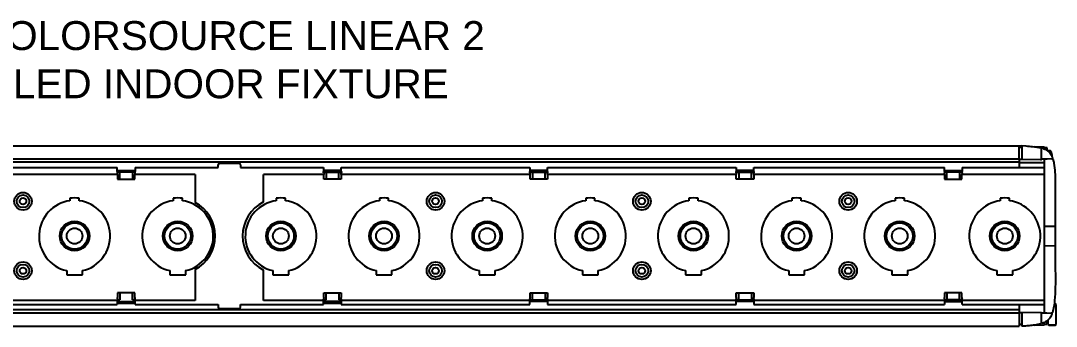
# Model space of a CAD drawing. Extents: x 5 to 346, y -5 to 215.
# Drawn here: x 46.46 to 71.06, y 206.79 to 214.05 of the extents above; entities that cross this region are included whole.
import ezdxf

# ---------------------------------------------------------------- set-up
doc = ezdxf.new("R2010")
doc.units = 0
doc.header["$LTSCALE"] = 0.5
doc.header["$MEASUREMENT"] = 0
doc.layers.get('0').update_dxf_attribs({"linetype": 'CONTINUOUS'})
doc.layers.add('RISER', color=7, linetype='CONTINUOUS')
doc.styles.add('ARIAL', font='arial.ttf')

# ---------------------------------------------------------------- blocks, each defined once
blk = doc.blocks.new('*U53')
at = {"layer": 'RISER'}
for p, q in [((-18.758, 2.144), (18.818, 2.144)), ((18.818, 2.147), (18.91, 2.141)), ((19.344, 2.113), (19.126, 2.116)), ((19.268, 2.092), (19.27, 2.091)), ((19.282, 1.864), (19.282, 2.08)), ((19.344, 2.073), (19.344, 2.113)), ((19.419, 2.098), (19.359, 2.098)), ((19.419, 2.028), (19.419, 2.098)), ((19.498, 2.021), (19.419, 2.021)), ((-18.758, 1.831), (18.758, 1.831)), ((-18.758, 1.759), (18.758, 1.759)), ((0.224, 1.725), (-0.239, 1.725)), ((18.758, 1.831), (18.758, 1.627)), ((18.818, 1.819), (18.758, 1.818)), ((18.758, 1.749), (19.358, 1.749)), ((19.267, 1.811), (18.806, 1.819)), ((19.277, 1.835), (19.277, 1.821)), ((19.358, -1.828), (19.358, 1.828)), ((-7.147, 1.627), (-2.668, 1.627)), ((-2.668, 1.534), (-2.668, 1.627)), ((-2.668, 1.559), (-2.247, 1.559)), ((-2.247, 1.519), (-2.668, 1.519)), ((-2.666, 1.494), (-2.667, 1.5)), ((-2.608, 1.348), (-2.608, 1.519)), ((-2.308, 1.519), (-2.308, 1.348)), ((-2.248, 1.5), (-2.249, 1.494)), ((-2.247, 1.627), (-2.247, 1.534)), ((-2.247, 1.627), (-0.27, 1.627)), ((-0.27, 1.627), (-0.27, 1.694)), ((0.255, 1.694), (0.255, 1.627)), ((0.255, 1.627), (2.232, 1.627)), ((2.232, 1.627), (2.232, 1.534)), ((2.653, 1.559), (2.232, 1.559)), ((2.232, 1.519), (2.653, 1.519)), ((2.233, 1.5), (2.234, 1.494)), ((2.293, 1.519), (2.293, 1.348)), ((2.593, 1.348), (2.593, 1.519)), ((2.651, 1.494), (2.652, 1.5)), ((2.653, 1.534), (2.653, 1.627)), ((2.653, 1.627), (7.132, 1.627)), ((7.132, 1.627), (7.132, 1.534)), ((7.553, 1.559), (7.132, 1.559)), ((7.132, 1.519), (7.553, 1.519)), ((7.133, 1.5), (7.134, 1.494)), ((7.193, 1.519), (7.193, 1.348)), ((7.493, 1.348), (7.493, 1.519)), ((7.551, 1.494), (7.552, 1.5)), ((7.553, 1.534), (7.553, 1.627)), ((7.553, 1.627), (12.032, 1.627)), ((12.032, 1.627), (12.032, 1.534)), ((12.453, 1.559), (12.032, 1.559)), ((12.032, 1.519), (12.453, 1.519)), ((12.033, 1.5), (12.034, 1.494)), ((12.093, 1.519), (12.093, 1.348)), ((12.393, 1.348), (12.393, 1.519)), ((12.451, 1.494), (12.452, 1.5)), ((12.453, 1.534), (12.453, 1.627)), ((12.453, 1.627), (16.977, 1.627)), ((16.977, 1.534), (16.977, 1.627)), ((16.977, 1.559), (17.399, 1.559)), ((17.399, 1.519), (16.977, 1.519)), ((16.979, 1.494), (16.979, 1.5)), ((17.038, 1.348), (17.038, 1.519)), ((17.338, 1.519), (17.338, 1.348)), ((17.398, 1.5), (17.397, 1.494)), ((17.399, 1.627), (19.358, 1.627)), ((17.399, 1.627), (17.399, 1.534)), ((-2.665, 1.46), (-7.15, 1.46)), ((-2.665, 1.46), (-2.665, 1.348)), ((-2.665, 1.348), (-2.25, 1.348)), ((-0.82, 1.46), (-2.25, 1.46)), ((-2.25, 1.348), (-2.25, 1.46)), ((-0.82, 1.46), (-0.82, 0.799)), ((0.805, 0.809), (0.805, 1.46)), ((2.235, 1.46), (0.805, 1.46)), ((2.235, 1.348), (2.235, 1.46)), ((2.65, 1.348), (2.235, 1.348)), ((2.65, 1.46), (2.65, 1.348)), ((7.135, 1.46), (2.65, 1.46)), ((7.135, 1.348), (7.135, 1.46)), ((7.55, 1.348), (7.135, 1.348)), ((7.55, 1.46), (7.55, 1.348)), ((12.035, 1.46), (7.55, 1.46)), ((12.035, 1.348), (12.035, 1.46)), ((12.45, 1.348), (12.035, 1.348)), ((16.98, 1.46), (12.45, 1.46)), ((12.45, 1.46), (12.45, 1.348)), ((16.98, 1.46), (16.98, 1.348)), ((16.98, 1.348), (17.396, 1.348)), ((19.358, 1.46), (17.396, 1.46)), ((17.396, 1.348), (17.396, 1.46)), ((-3.792, 0.897), (-3.792, 0.838)), ((-3.573, 0.838), (-3.573, 0.897)), ((-1.342, 0.897), (-1.342, 0.838)), ((-1.123, 0.838), (-1.123, 0.897)), ((1.108, 0.897), (1.108, 0.838)), ((1.327, 0.838), (1.327, 0.897)), ((3.558, 0.897), (3.558, 0.838)), ((3.777, 0.838), (3.777, 0.897)), ((6.008, 0.897), (6.008, 0.838)), ((6.227, 0.838), (6.227, 0.897)), ((8.458, 0.897), (8.458, 0.838)), ((8.677, 0.838), (8.677, 0.897)), ((10.908, 0.897), (10.908, 0.838)), ((11.127, 0.838), (11.127, 0.897)), ((13.358, 0.897), (13.358, 0.838)), ((13.577, 0.838), (13.577, 0.897)), ((15.808, 0.897), (15.808, 0.838)), ((16.027, 0.838), (16.027, 0.897)), ((18.304, 0.897), (18.304, 0.838)), ((18.523, 0.838), (18.523, 0.897)), ((19.358, 0.23), (19.59, 0.231)), ((19.61, 0.231), (19.61, -0.231)), ((19.358, -0.23), (19.591, -0.231)), ((-3.871, -0.824), (-3.871, -0.921)), ((-3.871, -0.921), (-3.494, -0.921)), ((-3.494, -0.921), (-3.494, -0.824)), ((-1.421, -0.824), (-1.421, -0.921)), ((-1.421, -0.921), (-1.044, -0.921)), ((-1.044, -0.921), (-1.044, -0.824)), ((-0.82, -0.799), (-0.82, -1.534)), ((0.805, -1.534), (0.805, -0.809)), ((1.029, -0.824), (1.029, -0.921)), ((1.029, -0.921), (1.406, -0.921)), ((1.406, -0.921), (1.406, -0.824)), ((3.479, -0.824), (3.479, -0.921)), ((3.479, -0.921), (3.856, -0.921)), ((3.856, -0.921), (3.856, -0.824)), ((5.929, -0.824), (5.929, -0.921)), ((5.929, -0.921), (6.306, -0.921)), ((6.306, -0.921), (6.306, -0.824)), ((8.379, -0.824), (8.379, -0.921)), ((8.379, -0.921), (8.756, -0.921)), ((8.756, -0.921), (8.756, -0.824)), ((10.829, -0.824), (10.829, -0.921)), ((10.829, -0.921), (11.206, -0.921)), ((11.206, -0.921), (11.206, -0.824)), ((13.279, -0.824), (13.279, -0.921)), ((13.279, -0.921), (13.656, -0.921)), ((13.656, -0.921), (13.656, -0.824)), ((15.729, -0.824), (15.729, -0.921)), ((15.729, -0.921), (16.106, -0.921)), ((16.106, -0.921), (16.106, -0.824)), ((18.225, -0.824), (18.225, -0.921)), ((18.225, -0.921), (18.601, -0.921)), ((18.601, -0.921), (18.601, -0.824)), ((-2.665, -1.348), (-2.665, -1.46)), ((-2.25, -1.348), (-2.665, -1.348)), ((-2.608, -1.348), (-2.608, -1.519)), ((-2.308, -1.519), (-2.308, -1.348)), ((-2.25, -1.46), (-2.25, -1.348)), ((2.235, -1.46), (2.235, -1.348)), ((2.235, -1.348), (2.65, -1.348)), ((2.293, -1.519), (2.293, -1.348)), ((2.593, -1.348), (2.593, -1.519)), ((2.65, -1.348), (2.65, -1.46)), ((7.135, -1.46), (7.135, -1.348)), ((7.135, -1.348), (7.55, -1.348)), ((7.193, -1.519), (7.193, -1.348)), ((7.493, -1.348), (7.493, -1.519)), ((7.55, -1.348), (7.55, -1.46)), ((12.035, -1.46), (12.035, -1.348)), ((12.035, -1.348), (12.45, -1.348)), ((12.093, -1.519), (12.093, -1.348)), ((12.393, -1.348), (12.393, -1.519)), ((12.45, -1.348), (12.45, -1.46)), ((16.98, -1.348), (16.98, -1.46)), ((17.396, -1.348), (16.98, -1.348)), ((17.038, -1.348), (17.038, -1.519)), ((17.338, -1.519), (17.338, -1.348)), ((17.396, -1.46), (17.396, -1.348)), ((-2.668, -1.534), (-7.147, -1.534)), ((-7.147, -1.627), (-2.668, -1.627)), ((-2.608, -1.519), (-2.668, -1.519)), ((-2.668, -1.534), (-2.668, -1.627)), ((-2.668, -1.559), (-2.247, -1.559)), ((-2.668, -1.6), (-2.247, -1.6)), ((-2.666, -1.494), (-2.667, -1.5)), ((-2.247, -1.519), (-2.308, -1.519)), ((-2.248, -1.5), (-2.249, -1.494)), ((-0.82, -1.534), (-2.247, -1.534)), ((-2.247, -1.627), (-2.247, -1.534)), ((-2.247, -1.627), (-0.27, -1.627)), ((-0.27, -1.627), (-0.27, -1.694)), ((0.255, -1.694), (0.255, -1.627)), ((0.255, -1.627), (2.232, -1.627)), ((2.232, -1.534), (0.805, -1.534)), ((2.232, -1.519), (2.293, -1.519)), ((2.232, -1.627), (2.232, -1.534)), ((2.653, -1.559), (2.232, -1.559)), ((2.232, -1.6), (2.653, -1.6)), ((2.233, -1.5), (2.234, -1.494)), ((2.593, -1.519), (2.653, -1.519)), ((2.651, -1.494), (2.652, -1.5)), ((2.653, -1.534), (2.653, -1.627)), ((7.132, -1.534), (2.653, -1.534)), ((2.653, -1.627), (7.132, -1.627)), ((7.132, -1.519), (7.553, -1.519)), ((7.132, -1.627), (7.132, -1.534)), ((7.553, -1.559), (7.132, -1.559)), ((7.133, -1.5), (7.134, -1.494)), ((7.551, -1.494), (7.552, -1.5)), ((7.553, -1.534), (7.553, -1.627)), ((12.032, -1.534), (7.553, -1.534)), ((7.553, -1.627), (12.032, -1.627)), ((12.032, -1.519), (12.453, -1.519)), ((12.032, -1.627), (12.032, -1.534)), ((12.453, -1.559), (12.032, -1.559)), ((12.033, -1.5), (12.034, -1.494)), ((12.451, -1.494), (12.452, -1.5)), ((16.977, -1.534), (12.453, -1.534)), ((12.453, -1.534), (12.453, -1.627)), ((12.453, -1.627), (16.977, -1.627)), ((17.399, -1.519), (16.977, -1.519)), ((16.977, -1.534), (16.977, -1.627)), ((16.977, -1.559), (17.399, -1.559)), ((16.979, -1.494), (16.979, -1.5)), ((17.398, -1.5), (17.397, -1.494)), ((17.399, -1.627), (17.399, -1.534)), ((19.358, -1.534), (17.399, -1.534)), ((17.399, -1.627), (19.358, -1.627)), ((18.758, -1.627), (18.758, -1.831)), ((19.588, -1.61), (19.62, -1.61)), ((19.636, -1.628), (19.62, -1.619)), ((19.636, -2.102), (19.636, -1.628)), ((18.758, -1.759), (-18.758, -1.759)), ((18.758, -1.831), (-18.758, -1.831)), ((-0.239, -1.725), (0.224, -1.725)), ((18.758, -1.818), (18.818, -1.819)), ((18.806, -1.819), (19.277, -1.81)), ((-18.758, -2.144), (18.758, -2.144)), ((18.818, -2.142), (18.818, -2.147)), ((18.871, -2.143), (18.818, -2.147)), ((19.12, -2.117), (19.344, -2.113)), ((19.359, -2.098), (19.359, -2.054)), ((19.359, -2.098), (19.419, -2.098)), ((19.419, -2.098), (19.419, -2.009)), ((19.43, -2.054), (19.441, -2.058)), ((19.441, -2.102), (19.441, -1.995)), ((19.441, -2.102), (19.456, -2.111)), ((19.456, -2.121), (19.62, -2.121)), ((19.62, -2.121), (19.456, -2.121)), ((19.62, -2.111), (19.636, -2.102))]:
    blk.add_line(p, q, dxfattribs=at)
at = {"layer": 'RISER', "flags": 128}
for points in [[(18.818, 2.101), (18.792, 2.1), (18.767, 2.1)], [(19.532, 1.831), (19.42, 1.829), (19.292, 1.827)], [(19.292, -1.827), (19.413, -1.829), (19.518, -1.831)], [(18.818, -2.1), (18.792, -2.1), (18.758, -2.099)]]:
    blk.add_lwpolyline(points, dxfattribs=at)
at = {"layer": 'RISER'}
for centre, radius in [((-4.908, 0.825), 0.209), ((4.892, 0.825), 0.209), ((9.792, 0.825), 0.209), ((14.692, 0.825), 0.209), ((-4.908, 0.825), 0.15), ((-4.908, 0.825), 0.078), ((4.892, 0.825), 0.15), ((4.892, 0.825), 0.078), ((9.792, 0.825), 0.15), ((9.792, 0.825), 0.078), ((14.692, 0.825), 0.15), ((14.692, 0.825), 0.078), ((-3.683, 0), 0.352), ((-3.683, 0), 0.311), ((-1.233, 0), 0.352), ((-1.233, 0), 0.311), ((1.217, 0), 0.352), ((1.217, 0), 0.311), ((3.667, 0), 0.352), ((3.667, 0), 0.311), ((6.117, 0), 0.352), ((6.117, 0), 0.311), ((8.567, 0), 0.352), ((8.567, 0), 0.311), ((11.017, 0), 0.352), ((11.017, 0), 0.311), ((13.467, 0), 0.352), ((13.467, 0), 0.311), ((15.917, 0), 0.352), ((15.917, 0), 0.311), ((18.413, 0), 0.352), ((18.413, 0), 0.311), ((-3.683, 0), 0.187), ((-1.233, 0), 0.187), ((1.217, 0), 0.187), ((3.667, 0), 0.187), ((6.117, 0), 0.187), ((8.567, 0), 0.187), ((11.017, 0), 0.187), ((13.467, 0), 0.187), ((15.917, 0), 0.187), ((18.413, 0), 0.187), ((-4.908, -0.825), 0.209), ((-4.908, -0.825), 0.15), ((4.892, -0.825), 0.209), ((4.892, -0.825), 0.15), ((9.792, -0.825), 0.209), ((9.792, -0.825), 0.15), ((14.692, -0.825), 0.209), ((14.692, -0.825), 0.15), ((-4.908, -0.825), 0.078), ((4.892, -0.825), 0.078), ((9.792, -0.825), 0.078), ((14.692, -0.825), 0.078)]:
    blk.add_circle(centre, radius, dxfattribs=at)
for centre, radius, start, end in [((19.344, 2.103), 0.01, 0, 89), ((19.498, 2.002), 0.0197, 21.1895, 90), ((19.145, 1.865), 0.398, 4.4297, 21.1895), ((-0.239, 1.694), 0.0313, 90, 180), ((0.224, 1.694), 0.0313, 0, 90), ((19.268, 1.821), 0.01, 269, 0), ((-3.683, 0), 0.845, 97.4403, 257.1307), ((-3.683, 0), 0.903, 83.0398, 96.9602), ((-3.683, 0), 0.845, 282.8694, 82.5597), ((-1.233, 0), 0.845, 97.4403, 257.1307), ((-1.233, 0), 0.903, 83.0398, 96.9602), ((-1.233, 0), 0.845, 282.8694, 82.5597), ((-1.248, 0), 0.907, 298.1414, 61.8586), ((1.214, 0), 0.907, 116.8307, 243.1693), ((1.217, 0), 0.845, 97.4403, 257.1307), ((1.217, 0), 0.903, 83.0398, 96.9602), ((1.217, 0), 0.845, 282.8694, 82.5597), ((3.667, 0), 0.845, 97.4403, 257.1307), ((3.667, 0), 0.903, 83.0398, 96.9602), ((3.667, 0), 0.845, 282.8694, 82.5597), ((6.117, 0), 0.845, 97.4403, 257.1307), ((6.117, 0), 0.903, 83.0398, 96.9602), ((6.117, 0), 0.845, 282.8694, 82.5597), ((8.567, 0), 0.845, 97.4403, 257.1307), ((8.567, 0), 0.903, 83.0398, 96.9602), ((8.567, 0), 0.845, 282.8694, 82.5597), ((11.017, 0), 0.845, 97.4403, 257.1307), ((11.017, 0), 0.903, 83.0398, 96.9602), ((11.017, 0), 0.845, 282.8694, 82.5597), ((13.467, 0), 0.845, 97.4403, 257.1307), ((13.467, 0), 0.903, 83.0398, 96.9602), ((13.467, 0), 0.845, 282.8694, 82.5597), ((15.917, 0), 0.845, 97.4403, 257.1307), ((15.917, 0), 0.903, 83.0398, 96.9602), ((15.917, 0), 0.845, 282.8694, 82.5597), ((18.413, 0), 0.845, 97.4403, 257.1307), ((18.413, 0), 0.903, 83.0398, 96.9602), ((18.413, 0), 0.845, 282.8694, 82.5597), ((-0.239, -1.694), 0.0313, 180, 270), ((0.224, -1.694), 0.0313, 270, 0), ((19.344, -2.103), 0.01, 271, 0), ((19.436, -2.038), 0.0173, 180, 250)]:
    blk.add_arc(centre, radius, start, end, dxfattribs=at)
for centre, start_param, end_param in [((-2.666, 1.534), 1.570796, 2.582993), ((-2.668, 1.46), 4.712389, 5.724586), ((-2.247, 1.46), 0.558599, 1.570796), ((-2.249, 1.534), 3.700192, 4.712389), ((16.98, 1.534), 1.570796, 2.582993), ((16.978, 1.46), 4.712389, 5.724586), ((17.398, 1.46), 0.558599, 1.570796), ((17.396, 1.534), 3.700192, 4.712389), ((-2.668, -1.46), 3.700192, 4.712389), ((-2.247, -1.46), 1.570796, 2.582993), ((16.978, -1.46), 3.700192, 4.712389), ((17.398, -1.46), 1.570796, 2.582993), ((-2.666, -1.534), 0.558599, 1.570796), ((-2.249, -1.534), 4.712389, 5.724586), ((16.98, -1.534), 0.558599, 1.570796), ((17.396, -1.534), 4.712389, 5.724586)]:
    blk.add_ellipse(centre, major_axis=(0, 0.04), ratio=0.069927, start_param=start_param, end_param=end_param, dxfattribs=at)
at = {"layer": 'RISER', "extrusion": (0, 0, -1)}
for centre, start_param, end_param in [((2.234, 1.534), 3.700192, 4.712389), ((2.232, 1.46), 0.558599, 1.570796), ((2.653, 1.46), 4.712389, 5.724586), ((2.651, 1.534), 1.570796, 2.582993), ((7.134, 1.534), 3.700192, 4.712389), ((7.132, 1.46), 0.558599, 1.570796), ((7.553, 1.46), 4.712389, 5.724586), ((7.551, 1.534), 1.570796, 2.582993), ((12.034, 1.534), 3.700192, 4.712389), ((12.032, 1.46), 0.558599, 1.570796), ((12.453, 1.46), 4.712389, 5.724586), ((12.451, 1.534), 1.570796, 2.582993), ((2.232, -1.46), 1.570796, 2.582993), ((2.653, -1.46), 3.700192, 4.712389), ((7.132, -1.46), 1.570796, 2.582993), ((7.553, -1.46), 3.700192, 4.712389), ((12.032, -1.46), 1.570796, 2.582993), ((12.453, -1.46), 3.700192, 4.712389), ((2.234, -1.534), 4.712389, 5.724586), ((2.651, -1.534), 0.558599, 1.570796), ((7.134, -1.534), 4.712389, 5.724586), ((7.551, -1.534), 0.558599, 1.570796), ((12.034, -1.534), 4.712389, 5.724586), ((12.451, -1.534), 0.558599, 1.570796)]:
    blk.add_ellipse(centre, major_axis=(0, 0.04), ratio=0.069927, start_param=start_param, end_param=end_param, dxfattribs=at)
at = {"layer": 'RISER'}
for points, knots in [([(18.758, 1.831), (18.758, 1.85), (18.758, 1.897), (18.758, 1.97), (18.758, 2.054), (18.758, 2.112), (18.758, 2.144)], [0, 0, 0, 0, 0.183601, 0.442097, 0.697858, 1, 1, 1, 1]), ([(18.818, 2.142), (18.818, 2.143), (18.818, 2.145), (18.818, 2.146), (18.818, 2.147)], [0, 0, 0, 0, 0.537391, 1, 1, 1, 1]), ([(18.818, 2.142), (18.818, 2.085), (18.818, 1.978), (18.818, 1.869), (18.818, 1.819)], [0, 0, 0, 0, 0.534644, 1, 1, 1, 1]), ([(18.91, 2.141), (18.964, 2.137), (19.085, 2.128), (19.203, 2.104), (19.268, 2.092)], [0, 0, 0, 0, 0.45463, 1, 1, 1, 1]), ([(19.277, 2.081), (19.277, 2.081), (19.277, 2.082), (19.277, 2.085), (19.275, 2.088), (19.273, 2.09), (19.271, 2.091), (19.27, 2.091)], [0, 0, 0, 0, 0.008436, 0.328548, 0.573132, 0.785961, 1, 1, 1, 1]), ([(19.282, 2.095), (19.317, 2.082), (19.392, 2.056), (19.49, 1.982), (19.527, 1.908), (19.546, 1.871)], [0, 0, 0, 0, 0.307624, 0.656227, 1, 1, 1, 1]), ([(19.282, 2.08), (19.282, 2.082), (19.282, 2.087), (19.282, 2.092), (19.282, 2.094), (19.282, 2.094), (19.282, 2.095)], [0, 0, 0, 0, 0.270074, 0.540459, 0.802301, 1, 1, 1, 1]), ([(19.282, 1.837), (19.282, 1.839), (19.282, 1.842), (19.282, 1.85), (19.282, 1.858), (19.282, 1.863), (19.282, 1.864)], [0, 0, 0, 0, 0.170641, 0.51981, 0.86865, 1, 1, 1, 1]), ([(19.282, 1.837), (19.282, 1.836), (19.283, 1.833), (19.286, 1.829), (19.289, 1.827), (19.292, 1.827), (19.292, 1.827), (19.292, 1.827)], [0, 0, 0, 0, 0.180108, 0.478421, 0.917908, 0.992247, 1, 1, 1, 1]), ([(19.533, 1.832), (19.534, 1.832), (19.539, 1.832), (19.544, 1.835), (19.548, 1.84), (19.551, 1.845), (19.552, 1.849), (19.552, 1.853), (19.551, 1.855), (19.551, 1.858), (19.55, 1.861), (19.548, 1.865), (19.547, 1.869), (19.546, 1.871), (19.546, 1.872)], [0, 0, 0, 0, 0.093593, 0.236553, 0.34785, 0.440683, 0.519857, 0.58651, 0.640372, 0.686689, 0.759709, 0.867625, 0.967086, 1, 1, 1, 1]), ([(19.558, 1.817), (19.558, 1.818), (19.556, 1.824), (19.553, 1.834), (19.551, 1.841), (19.55, 1.844)], [0, 0, 0, 0, 0.077265, 0.599602, 1, 1, 1, 1]), ([(19.558, 1.817), (19.565, 1.788), (19.59, 1.689), (19.607, 1.514), (19.613, 1.297), (19.611, 0.939), (19.61, 0.584), (19.61, 0.301), (19.61, 0.231)], [0, 0, 0, 0, 0.0568429, 0.1929803, 0.3295789, 0.4662185, 0.8678607, 1, 1, 1, 1]), ([(19.59, 0.231), (19.592, 0.231), (19.597, 0.231), (19.602, 0.231), (19.606, 0.231), (19.608, 0.231), (19.61, 0.231), (19.61, 0.231), (19.61, 0.231)], [0, 0, 0, 0, 0.19877, 0.431219, 0.560686, 0.698641, 0.845081, 1, 1, 1, 1]), ([(19.61, -0.231), (19.61, -0.241), (19.611, -0.463), (19.613, -0.792), (19.615, -1.218), (19.603, -1.478), (19.583, -1.68), (19.558, -1.772), (19.545, -1.818)], [0, 0, 0, 0, 0.018447, 0.419569, 0.619975, 0.820223, 0.910252, 1, 1, 1, 1]), ([(19.591, -0.231), (19.593, -0.231), (19.597, -0.231), (19.603, -0.231), (19.606, -0.231), (19.609, -0.231), (19.61, -0.231), (19.61, -0.231), (19.61, -0.231)], [0, 0, 0, 0, 0.198342, 0.430601, 0.560125, 0.698186, 0.844816, 1, 1, 1, 1]), ([(18.758, -1.831), (18.758, -1.85), (18.758, -1.897), (18.758, -1.97), (18.758, -2.054), (18.758, -2.112), (18.758, -2.144)], [0, 0, 0, 0, 0.183601, 0.442097, 0.697858, 1, 1, 1, 1]), ([(18.818, -1.819), (18.818, -1.882), (18.818, -1.991), (18.818, -2.098), (18.818, -2.142)], [0, 0, 0, 0, 0.585292, 1, 1, 1, 1]), ([(19.277, -1.81), (19.277, -1.819), (19.277, -1.828), (19.277, -1.837), (19.277, -1.877), (19.277, -1.957), (19.277, -2.036), (19.277, -2.074)], [-0.109873, -0.109873, -0.109873, -0.109873, 0, 0, 0, 0.506091, 1, 1, 1, 1]), ([(19.531, -1.872), (19.509, -1.91), (19.467, -1.986), (19.371, -2.052), (19.306, -2.077), (19.282, -2.086)], [0, 0, 0, 0, 0.386589, 0.775726, 1, 1, 1, 1]), ([(19.531, -1.872), (19.531, -1.871), (19.532, -1.869), (19.534, -1.864), (19.536, -1.86), (19.537, -1.857), (19.537, -1.853), (19.537, -1.848), (19.536, -1.842), (19.532, -1.837), (19.526, -1.833), (19.52, -1.831), (19.518, -1.831), (19.518, -1.831)], [0, 0, 0, 0, 0.041918, 0.145894, 0.25282, 0.321588, 0.38785, 0.479919, 0.596266, 0.724085, 0.854909, 0.99467, 1, 1, 1, 1]), ([(19.536, -1.845), (19.537, -1.844), (19.538, -1.839), (19.541, -1.83), (19.544, -1.822), (19.545, -1.818)], [0, 0, 0, 0, 0.17786, 0.611414, 1, 1, 1, 1]), ([(19.268, -2.085), (19.218, -2.097), (19.127, -2.119), (18.994, -2.133), (18.912, -2.14), (18.871, -2.143)], [0, 0, 0, 0, 0.3862511, 0.6928064, 1, 1, 1, 1])]:
    blk.add_open_spline(points, degree=3, knots=knots, dxfattribs=at)
at = {"layer": 'RISER', "color": 1, "insert": (0.03, 3.264), "char_height": 0.6875, "attachment_point": 8, "style": 'ARIAL'}
blk.add_mtext('COLORSOURCE LINEAR 2\\PLED INDOOR FIXTURE', dxfattribs=at)

msp = doc.modelspace()

# ---------------------------------------------------------------- block references
msp.add_blockref('*U53', (51.427, 208.934))

doc.saveas('drawing.dxf')
